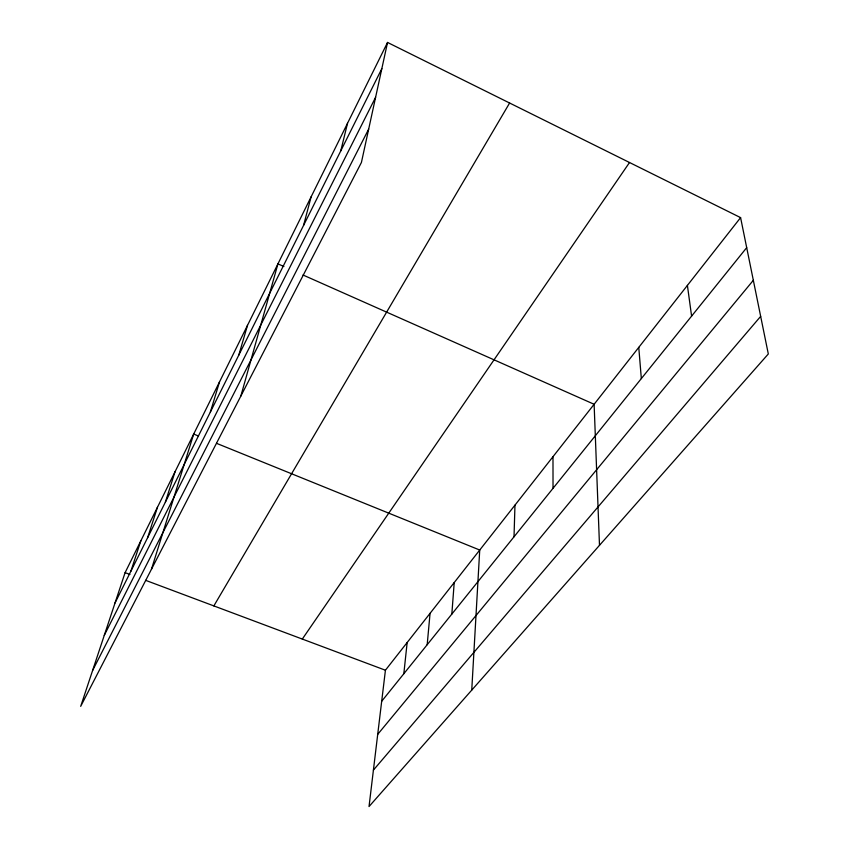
<?xml version="1.0" encoding="UTF-8"?>
<svg xmlns="http://www.w3.org/2000/svg" width="849" height="849" viewBox="0 0 849 849"><rect width="100%" height="100%" fill="white"/><g stroke="black" fill="none" stroke-linecap="round" stroke-linejoin="round"><path stroke-width="1.27" d="M514.016 536.801L514.972 505.134M471.747 690.11L479.727 550.035L216.58 443.348M451.838 614.071L454.215 582.563M427.185 644.72L430.061 613.339M403.827 673.735L407.159 642.523M740.593 217.62L385.425 670.222L369.028 806.55L768.313 353.969L740.593 217.62L387.537 42.45L125.1 572.64L80.687 706.357L361.419 162.467L387.537 42.45M340.767 150.889L347.517 123.307M303.571 225.388L311.137 196.788M240.84 396.069L277.941 263.869L283.906 266.522M238.76 355.19L247.505 325.347M210.361 412.062L219.52 381.891M151.451 569.265L193.689 434.072L198.507 436.025M165.375 502.152L175.053 471.715M147.62 537.682L157.468 507.246M130.873 571.239L140.838 540.834M115.029 602.96L381.838 68.652M104.268 635.37L375.598 97.306M92.605 670.487L368.678 129.112M213.852 605.91L509.612 103.016M302.308 639.064L629.523 162.509M381.689 701.253L746.696 247.643M377.709 734.353L753.339 280.297M373.411 770.107L760.662 316.369M125.1 572.64L129.939 574.455M145.657 580.345L385.425 670.222M303.008 275.002L594.12 404.273L599.49 545.323M687.403 285.391L691.595 316.115M638.766 347.368L641.335 378.569M552.986 456.688L553.028 488.324"/></g></svg>
